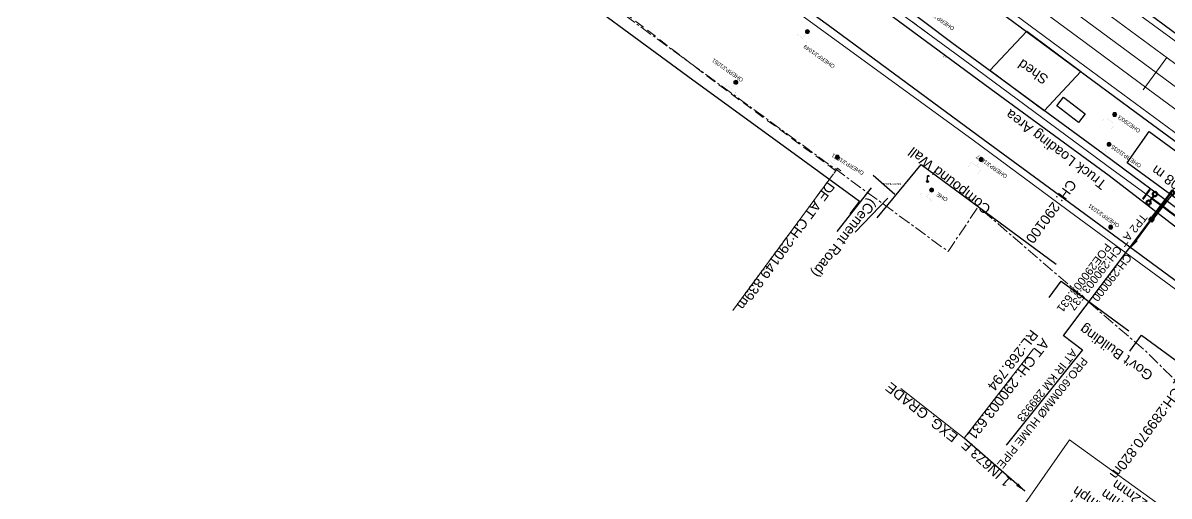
# Model space of a CAD drawing. Header units: metres. Extents: x 644418 to 1306172, y 3366650 to 6747308.
# Drawn here: x 652555.1 to 652841.6, y 3373754.6 to 3373873 of the extents above; entities that cross this region are included whole.
import ezdxf
from ezdxf.enums import TextEntityAlignment as Align

# ---------------------------------------------------------------- set-up
doc = ezdxf.new("R2010")
doc.units = ezdxf.units.M
doc.header["$MEASUREMENT"] = 0
for name, pattern in [('CENTER', [2, 1.25, -0.25, 0.25, -0.25]), ('DASHED', [0.75, 0.5, -0.25]), ('DASHED2', [0.375, 0.25, -0.125])]:
    doc.linetypes.add(name, pattern=pattern)
doc.layers.get('Defpoints').update_dxf_attribs({"lineweight": 0})
for name, color, linetype in [('ARCH', 7, 'Continuous'), ('C-ROAD-CNTR-N', 92, 'Continuous'), ('COMPOUND_WALL', 251, 'Continuous'), ('Dimension', 10, 'Continuous'), ('Dismantling work-', 3, 'DASHED2'), ('GOVT_BUILDING', 251, 'Continuous'), ('GRILL', 251, 'Continuous'), ('LAMP_POST', 7, 'Continuous'), ('PLATFORM', 7, 'Continuous'), ('SHED', 252, 'Continuous'), ('SUB_ROAD_EDGE', 34, 'Continuous'), ('TOPO_TEXT', 251, 'Continuous'), ('WATER_PLINE_AIR_VALV', 4, 'Continuous')]:
    doc.layers.add(name, color=color, linetype=linetype)
for name, color, linetype, lineweight in [('Existing Chainage', 7, 'Continuous', 0), ('Existing IR Track', 143, 'Continuous', 0), ('Existing Railway Boundary', 7, 'CENTER', 0), ('IR Proposed Curve_Details', 190, 'Continuous', 0), ('IR Proposed TPTC Chainages', 190, 'Continuous', 0), ('OHE MAST', 8, 'Continuous', 0), ('OHE MAST TEXT', 8, 'Continuous', 0), ('PROPOSED GRADES IN PLAN FOR CUT & CONNECTION', 190, 'Continuous', 0), ("RAJPURA STN. SRJ's", 251, 'Continuous', 0)]:
    doc.layers.add(name, color=color, linetype=linetype, lineweight=lineweight)
doc.styles.get("Standard").update_dxf_attribs({"font": 'arial.ttf'})
doc.styles.add('Style-Arial', font='arial.ttf')
doc.dimstyles.new('DIM', dxfattribs={"dimtxt": 2.5, "dimasz": 2.5, "dimexe": 0.18, "dimexo": 0.0625, "dimgap": 0.09, "dimtad": 0, "dimtih": 1, "dimtoh": 1, "dimdec": 3, "dimzin": 0, "dimdsep": 46, "dimtxsty": 'Standard', "dimcen": 0.09, "dimadec": 0, "dimazin": 0, "dimtfac": 1, "dimtdec": 3, "dimtofl": 0, "dimtmove": 0, "dimatfit": 3, "dimfxl": 1, "dimtolj": 1, "dimtzin": 0, "dimarcsym": 0})
doc.dimstyles.get("Standard").update_dxf_attribs({"dimtxt": 2.5, "dimasz": 2.5, "dimexe": 0.18, "dimexo": 0.0625, "dimgap": 0.09, "dimtad": 0, "dimtih": 1, "dimtoh": 1, "dimdec": 3, "dimzin": 0, "dimdsep": 46, "dimtxsty": 'Standard', "dimcen": 0.09, "dimclrd": 1, "dimclre": 1, "dimclrt": 1, "dimadec": 0, "dimazin": 0, "dimtfac": 1, "dimtdec": 3, "dimtofl": 0, "dimtmove": 0, "dimatfit": 3, "dimfxl": 1, "dimtolj": 1, "dimtzin": 0, "dimarcsym": 0})

# ---------------------------------------------------------------- blocks, each defined once
blk = doc.blocks.new('LP')
for points in [[(0, 0), (0, 1.5)], [(0.25, 1.35), (0.44, 1.35)]]:
    blk.add_lwpolyline(points)
for centre, radius, start, end in [((0.07, 0.99), 0.519, 57.6425, 97.3165), ((0.34, 1.33), 0.094, 11.7012, 168.0476)]:
    blk.add_arc(centre, radius, start, end)
at = {"extrusion": (0, 0, -1)}
blk.add_ellipse((0, 0.01), major_axis=(0.308, 0), ratio=0.400495, dxfattribs=at)
blk.add_ellipse((0.35, 1.36), major_axis=(0.0017, 0.0438), ratio=0.461056, start_param=1.74022, end_param=4.575836)
blk = doc.blocks.new('OHE MAST')
h = blk.add_hatch(color=256)
edge = h.paths.add_edge_path()
edge.add_arc((0, 0), 0.514, 0, 360)
at = {"const_width": 0.01, "flags": 128}
for points in [[(1.5, 3.5), (1.5, 2), (-1.5, 2), (-1.5, 3.5)], [(0, 2), (0, 0)]]:
    blk.add_lwpolyline(points, dxfattribs=at)
blk.add_circle((0, 0), 0.514)
blk = doc.blocks.new('*D1966')
at = {"layer": 'Defpoints', "color": 0, "transparency": 16777216}
for p in [(652855.25, 3373848.12), (652855.25, 3373848.12), (652831.94, 3373816.59)]:
    blk.add_point(p, dxfattribs=at)
at = {"layer": 'Dimension', "color": 0, "lineweight": -2, "transparency": 16777216}
for p, q in [((652855.2, 3373848.16), (652855.1, 3373848.23)), ((652853.76, 3373846.11), (652844.41, 3373833.46)), ((652833.43, 3373818.6), (652842.78, 3373831.26)), ((652831.89, 3373816.63), (652831.8, 3373816.7))]:
    blk.add_line(p, q, dxfattribs=at)
at = {"layer": 'Dimension', "color": 0, "transparency": 16777216}
for points in [[(652853.43, 3373846.36), (652854.1, 3373845.86), (652855.25, 3373848.12)], [(652833.09, 3373818.85), (652833.76, 3373818.36), (652831.94, 3373816.59)]]:
    blk.add_solid(points, dxfattribs=at)
at = {"layer": 'Dimension', "color": 0, "lineweight": 0, "transparency": 16777216, "insert": (652843.6, 3373832.36), "char_height": 2.5, "attachment_point": 5, "rotation": 145}
blk.add_mtext('\\A1;39.208 m', dxfattribs=at)
blk = doc.blocks.new('hUME')
at = {"color": 6}
for points in [[(653117.79, 3373614.74), (653122.11, 3373620.93)], [(653118.28, 3373614.39), (653122.6, 3373620.59)], [(653117.65, 3373614.84), (653118.42, 3373614.29), (653117.85, 3373613.47), (653117.04, 3373614.05), (653117.64, 3373614.83)]]:
    blk.add_lwpolyline(points, dxfattribs=at)
at = {"color": 6, "elevation": 267.6}
blk.add_lwpolyline([(653122.55, 3373621.78), (653123.32, 3373621.23), (653122.75, 3373620.41), (653121.94, 3373621), (653122.54, 3373621.78)], dxfattribs=at)
blk.add_lwpolyline([(653122.59, 3373621.51), (653123.04, 3373621.19), (653122.7, 3373620.69), (653122.22, 3373621.04)], close=True, dxfattribs=at)
at = {"color": 6}
blk.add_lwpolyline([(653117.69, 3373614.57), (653118.14, 3373614.24), (653117.8, 3373613.75), (653117.32, 3373614.09)], close=True, dxfattribs=at)

msp = doc.modelspace()

# ---------------------------------------------------------------- linework, layer by layer
at = {"color": 6}
msp.add_line((652836.7536, 3373823.5363), (652815.1733, 3373794.8616, -229.622), dxfattribs=at)
at = {"color": 6, "elevation": -229.622}
msp.add_lwpolyline([(652815.1328, 3373794.8927), (652819.976, 3373791.1784), (652800.879, 3373767.347)], dxfattribs=at)
at = {"layer": 'ARCH', "linetype": 'Continuous'}
msp.add_polyline3d([(652767.604, 3373834.851, 269.522), (652773.08, 3373830.146, 271.417)], dxfattribs=at)
at = {"layer": 'C-ROAD-CNTR-N', "color": 190, "linetype": 'Continuous', "lineweight": 50, "flags": 128}
for points in [[(652836.7922, 3373831.2916), (652835.0135, 3373828.8758)], [(652836.7927, 3373828.4351), (652837.7456, 3373829.7293)], [(652840.7273, 3373828.3902), (652838.9357, 3373825.9839)]]:
    msp.add_lwpolyline(points, dxfattribs=at)
msp.add_lwpolyline([(652883.5216, 3373791.0381, 0.02699642), (652837.2674, 3373829.0798)], format="xyb", dxfattribs=at)
at = {"layer": 'C-ROAD-CNTR-N', "color": 190, "linetype": 'Continuous', "lineweight": 50}
for centre in [(652838.0632, 3373830.1607), (652836.4751, 3373828.0037)]:
    msp.add_circle(centre, 0.5357, dxfattribs=at)
at = {"layer": 'COMPOUND_WALL', "ltscale": 5}
msp.add_lwpolyline([(652768.662, 3373824.204), (652779.6, 3373837.522), (652813.372, 3373812.631)], dxfattribs=at)
at = {"layer": 'COMPOUND_WALL', "linetype": 'Continuous'}
msp.add_polyline3d([(652622.701, 3373934.998, 271.487), (652684.001, 3373887.181, 270.324), (652722.557, 3373858.768, 270.284), (652746.952, 3373840.979, 270.414), (652764.209, 3373828.358, 270.431), (652761.789, 3373825.247, 270.815)], dxfattribs=at)
at = {"layer": 'Dismantling work-', "color": 0, "linetype": 'ByBlock', "ltscale": 5}
msp.add_lwpolyline([(652611.226, 3374004.376), (652632.731, 3373989.789), (652668.843, 3373959.413), (652670.861, 3373957.692), (652698.507, 3373931.656), (652755.506, 3373887.323), (652757.762, 3373885.527), (652797.162, 3373856.415), (652826.629, 3373834.814), (652861.764, 3373807.6838), (652855.396, 3373799.518), (652819.229, 3373826.095), (652793.83, 3373844.713), (652756.423, 3373872.298), (652746.962, 3373879.209), (652707.956, 3373907.951), (652686.407, 3373923.87), (652657.369, 3373945.405), (652627.381, 3373967.319), (652600.901, 3373987.07)], close=True, dxfattribs=at)
at = {"layer": 'Existing Chainage', "color": 0, "linetype": 'Continuous', "lineweight": 13, "flags": 128}
msp.add_lwpolyline([(652835.0901, 3373856.2697), (652841.0248, 3373864.3182)], dxfattribs=at)
at = {"layer": 'Existing IR Track', "flags": 128}
for points in [[(652444.5931, 3374103.5762), (652444.5932, 3374103.5762), (652457.1965, 3374096.4164), (652465.901, 3374090.7791), (652469.4627, 3374088.4378), (652487.6186, 3374075.2993), (652513.0694, 3374056.4247), (652515.8812, 3374054.3708), (652547.5371, 3374030.5975), (652564.4139, 3374015.199), (652564.4361, 3374015.1805), (652576.046, 3374004.307), (652587.1875, 3373995.2527), (652600.4391, 3373985.2315), (652626.3106, 3373966.0447), (652655.8077, 3373944.1006), (652656.4188, 3373943.5948), (652685.1992, 3373922.3619), (652706.8984, 3373906.3525), (652741.5422, 3373880.8665), (652792.5819, 3373843.6208), (652818.3171, 3373824.635), (652854.5097, 3373798.0049)], [(652844.1672, 3373867.6389), (652826.8673, 3373880.4142), (652811.28, 3373891.9347), (652795.82, 3373903.3612), (652780.1532, 3373914.9633), (652763.8124, 3373927.0646), (652747.982, 3373938.7862), (652731.2911, 3373951.145), (652711.2606, 3373966.0839), (652699.233, 3373974.8742), (652689.394, 3373982.3054), (652671.8014, 3373995.3301), (652656.7737, 3374006.4717), (652634.2611, 3374023.1032), (652627.7586, 3374027.8935), (652623.6662, 3374030.8498), (652610.8477, 3374040.2263), (652592.8238, 3374053.498), (652579.7675, 3374063.0859), (652563.377, 3374075.1762), (652539.4557, 3374092.8707)], [(652536.5632, 3374088.9617), (652560.2626, 3374071.4426), (652577.0277, 3374059.0477), (652584.9749, 3374053.1835), (652591.1395, 3374048.627), (652600.9262, 3374041.4212), (652609.9111, 3374034.7542), (652620.8691, 3374026.6873), (652636.9461, 3374014.8068), (652651.8408, 3374003.8492), (652668.6975, 3373991.4246), (652686.2776, 3373978.4584), (652696.2257, 3373971.0733), (652708.3357, 3373962.1798), (652728.2451, 3373947.4643), (652745.1718, 3373934.987), (652761.5205, 3373922.9357), (652777.3932, 3373911.2322), (652792.9351, 3373899.7726), (652808.5586, 3373888.255), (652824.0478, 3373876.8364), (652841.4696, 3373863.9903), (652856.2532, 3373853.0893)], [(652988.1136, 3373738.659), (652952.7205, 3373764.7408), (652912.8499, 3373794.2057), (652881.4043, 3373817.31), (652850.5782, 3373839.9979), (652815.81, 3373865.6463), (652785.1919, 3373888.2845), (652753.7133, 3373911.4717), (652720.2865, 3373936.0479), (652700.5729, 3373950.583), (652688.0284, 3373959.8103), (652677.4201, 3373967.6447), (652661.1815, 3373979.5816), (652643.2361, 3373992.7955), (652628.4274, 3374003.737), (652622.5959, 3374008.0646), (652620.3154, 3374009.7393), (652601.5126, 3374023.5929), (652593.2307, 3374029.5937), (652583.4983, 3374036.3292), (652560.2554, 3374050.0812), (652520.7484, 3374070.1003)], [(652547.3348, 3374069.7993), (652560.691, 3374059.9264), (652571.7521, 3374051.7752), (652584.2972, 3374042.5097), (652601.7798, 3374029.6149), (652615.6724, 3374019.3518), (652646.1585, 3373996.8654), (652658.0259, 3373988.1084), (652664.116, 3373983.6316), (652681.0216, 3373971.1658), (652691.1573, 3373963.6305), (652703.1662, 3373954.7888), (652723.1651, 3373939.9847), (652739.7874, 3373927.715), (652756.3878, 3373915.4616), (652772.0152, 3373903.9661), (652787.618, 3373892.4888), (652803.1729, 3373880.9814), (652818.6998, 3373869.4947), (652836.047, 3373856.6678), (652853.5109, 3373843.7546)], [(652599.7055, 3374036.5233), (652618.4917, 3374022.8019), (652634.1908, 3374011.1906), (652648.8785, 3374000.4055), (652660.5675, 3373991.9026), (652667.0701, 3373987.1391), (652684.9602, 3373973.9632), (652693.7286, 3373967.4219), (652705.842, 3373958.5035), (652725.6015, 3373943.8416), (652742.4825, 3373931.359), (652758.913, 3373919.2095), (652774.6934, 3373907.5904), (652790.2845, 3373896.1107), (652805.8485, 3373884.5982), (652821.2125, 3373873.2335), (652838.7376, 3373860.3047), (652853.6449, 3373849.3073)], [(652840.0727, 3373827.0149), (652827.647, 3373836.1776), (652791.7472, 3373862.6385), (652756.5796, 3373888.5765), (652724.2505, 3373913.7289)]]:
    msp.add_lwpolyline(points, dxfattribs=at)
at = {"layer": 'Existing IR Track', "color": 88, "linetype": 'DASHED', "ltscale": 5, "flags": 128}
for points in [[(652758.289, 3373836.0008), (652727.0613, 3373858.9557), (652691.4536, 3373886.3185), (652674.3273, 3373902.6563), (652644.2683, 3373933.398), (652620.3938, 3373957.7452), (652596.838, 3373981.8333), (652585.5495, 3373993.5876), (652581.7643, 3373997.389), (652564.4862, 3374015.1335)], [(652781.4675, 3373870.2213), (652756.7503, 3373888.4474), (652732.2645, 3373907.3876), (652724.2505, 3373913.7289)], [(652759.5513, 3373836.0033), (652758.7301, 3373836.6039), (652757.8478, 3373835.3976), (652758.669, 3373834.797)]]:
    msp.add_lwpolyline(points, dxfattribs=at)
at = {"layer": 'Existing Railway Boundary', "color": 244, "ltscale": 2.5, "flags": 128}
msp.add_lwpolyline([(653287.1619, 3373490.7383), (653241.7142, 3373522.5487), (653184.8817, 3373562.8841), (653175.162, 3373549.7056), (653004.7525, 3373669.0776), (652924.822, 3373729.8796), (652907.72, 3373740.0209), (652904.5642, 3373745.0641), (652864.1809, 3373771.0185), (652862.8289, 3373763.9282), (652836.0798, 3373790.575), (652793.9064, 3373826.9777), (652786.3399, 3373815.8276), (652694.4321, 3373883.0097), (652615.3514, 3373944.3753), (652559.0758, 3373987.3078), (652463.6034, 3374028.6205), (652316.9711, 3374087.5745), (652144.3796, 3374095.1872)], dxfattribs=at)
at = {"layer": 'GOVT_BUILDING', "ltscale": 5}
for points in [[(652811.6321, 3373804.3198), (652814.586, 3373808.354), (652831.559, 3373795.926)], [(652831.7472, 3373790.8354), (652834.706, 3373794.866), (652845.574, 3373786.888), (652842.6152, 3373782.8574)]]:
    msp.add_lwpolyline(points, dxfattribs=at)
at = {"layer": 'GRILL', "linetype": 'Continuous'}
msp.add_polyline3d([(652820.651, 3373850.226, 270.037), (652818.974, 3373848.081, 270.042), (652813.533, 3373852.237, 270.048), (652815.21, 3373854.382, 270.048)], close=True, dxfattribs=at)
at = {"layer": 'IR Proposed Curve_Details'}
msp.add_lwpolyline([(652842.8035, 3373749.8351), (652823.9386, 3373722.352), (652797.624, 3373741.3643), (652816.6781, 3373768.6598)], close=True, dxfattribs=at)
at = {"layer": 'PLATFORM', "linetype": 'Continuous'}
for points in [[(652892.624, 3373846.04, 269.63), (652804.761, 3373910.9, 269.693), (652764.959, 3373940.443, 269.69), (652717.976, 3373975.248, 269.631), (652692.682, 3373993.91, 269.605), (652672.684, 3374008.698, 269.611), (652655.179, 3374021.555, 269.656), (652648.813, 3374026.313, 268.768), (652645.807, 3374021.784, 268.957), (652652.089, 3374017.139, 269.635), (652669.243, 3374004.067, 269.575), (652689.213, 3373989.595, 269.652), (652701.278, 3373980.4997, 269.525), (652702.5316, 3373982.141, 269.525), (652715.964, 3373972.254, 269.688), (652714.877, 3373970.319, 269.503), (652714.877, 3373970.319, 269.503), (652712.036, 3373967.475, 269.076), (652716.901, 3373963.938, 269.643), (652763.215, 3373929.705, 269.661), (652799.634, 3373902.66, 269.667), (652884.63, 3373839.819, 269.643)], [(652787.281, 3373867.995, 269.725), (652708.632, 3373927.338, 269.766), (652692.95, 3373941.469, 269.686), (652678.59, 3373955.058, 269.695), (652674.622, 3373959.05, 269.053), (652678.341, 3373964.85, 269.039), (652683.99, 3373960.684, 269.712), (652699.484, 3373949.247, 269.724), (652715.759, 3373937.292, 269.727), (652795.422, 3373878.576, 269.773), (652833.403, 3373850.6, 269.735), (652875.739, 3373819.35, 269.687), (652897.194, 3373803.553, 269.639), (652919.463, 3373787.155, 269.636), (652994.236, 3373731.977, 269.692), (652991.521, 3373728.951, 269.642)], [(652898.2363, 3373786.1438, 269.6762), (652881.757, 3373798.293, 269.618), (652868.259, 3373808.229, 269.668), (652825.091, 3373840.196, 269.684), (652787.281, 3373867.995, 269.725)]]:
    msp.add_polyline3d(points, dxfattribs=at)
at = {"layer": 'PROPOSED GRADES IN PLAN FOR CUT & CONNECTION', "color": 7, "linetype": 'Continuous', "lineweight": 0}
msp.add_line((652790.3567, 3373769.1171), (652774.5723, 3373781.5318), dxfattribs=at)
at = {"layer": 'PROPOSED GRADES IN PLAN FOR CUT & CONNECTION', "linetype": 'Continuous', "lineweight": 0}
msp.add_line((652805.4985, 3373755.8684), (652790.3637, 3373769.111), dxfattribs=at)
msp.add_lwpolyline([(652790.3637, 3373769.111), (652807.7302, 3373791.4328)], dxfattribs=at)
at = {"layer": "RAJPURA STN. SRJ's", "lineweight": 13, "flags": 128}
msp.add_lwpolyline([(652732.5662, 3373801.0719), (652757.7036, 3373835.2026)], dxfattribs=at)
at = {"layer": 'SHED', "linetype": 'Continuous'}
for points in [[(652796.7969, 3373861.0816, 273.3503), (652806.002, 3373870.867, 273.398), (652819.541, 3373860.795, 273.421), (652810.3358, 3373851.0095, 273.421)], [(652836.636, 3373845.792, 272.797), (652867.892, 3373822.901, 269.747), (652862.436, 3373815.012, 272.83), (652831.0833, 3373837.9738, 272.83)]]:
    msp.add_polyline3d(points, close=True, dxfattribs=at)
at = {"layer": 'SUB_ROAD_EDGE', "linetype": 'Continuous'}
for points in [[(652767.136, 3373831.726, 269.376), (652758.548, 3373820.798, 269.318)], [(652771.33, 3373829.164, 269.447), (652763.116, 3373820.622, 269.399)]]:
    msp.add_polyline3d(points, dxfattribs=at)

# ---------------------------------------------------------------- block references
at = {"color": 2, "rotation": 357.2800003636202}
msp.add_blockref('hUME', (-159639.9721, 35004.2366), dxfattribs=at)
at = {"layer": 'LAMP_POST', "linetype": 'Continuous'}
msp.add_blockref('LP', (652781.202, 3373833.256, 272.449), dxfattribs=at)
at = {"layer": 'OHE MAST', "color": 2, "rotation": 143.3908318566117}
for p in [(652751.189, 3373870.797), (652733.312, 3373858.121), (652827.997, 3373850.065), (652826.599, 3373842.624), (652758.65, 3373839.392), (652794.627, 3373838.801), (652782.229, 3373831.176), (652827.007, 3373821.874)]:
    msp.add_blockref('OHE MAST', p, dxfattribs=at)

# ---------------------------------------------------------------- texts
at = {"color": 2, "insert": (652821.4197, 3373788.311, -272.2788), "char_height": 2, "attachment_point": 1, "rotation": 231.553556}
msp.add_mtext_dynamic_manual_height_columns('{\\C6;PRO.600MM%%C HUME PIPE AT IR KM 289933}', width=36.96691, gutter_width=1.25, heights=[0], dxfattribs=at)
at = {"layer": 'ARCH'}
msp.add_text('ARCHLC4.619', height=0.5, dxfattribs=at).set_placement((652769.976, 3373832.433, 269.42))
at = {"layer": 'Existing Chainage', "color": 0, "linetype": 'Continuous', "lineweight": 0, "insert": (652806.5974, 3373818.3065), "char_height": 2.5, "attachment_point": 6, "rotation": 233.596231, "line_spacing_factor": 0.6, "style": 'Style-Arial'}
msp.add_mtext('CH: 290100', dxfattribs=at)
at = {"layer": 'IR Proposed Curve_Details', "insert": (652841.6618, 3373749.6831), "char_height": 2.5, "attachment_point": 7, "rotation": 145, "line_spacing_factor": 0.84, "style": 'Style-Arial'}
msp.add_mtext('Curve No:108B(LH) \\PDegree: 3.970%%D\\PDelta:  06%%D11\'08"\\PRadius: 555.0m\\PTTL: 29.988m\\PCCL: 59.917m\\PVmax: 30kmph\\PCa:0.0 mm\\PCd: 22mm', dxfattribs=at)
at = {"layer": 'IR Proposed TPTC Chainages', "char_height": 2, "attachment_point": 4, "line_spacing_factor": 0.6, "style": 'Style-Arial'}
for s, insert, rotation in [('TP2 AT CH:290003.537', (652835.5193, 3373824.8738, 267.5321), 231.736183), ('POE290003.631', (652826.5408, 3373817.4619), 233.163949), ('CH:290000', (652831.6417, 3373814.8524), 232.116745)]:
    msp.add_mtext(s, dxfattribs=dict(at, insert=insert, rotation=rotation))
at = {"layer": 'OHE MAST TEXT'}
for s, rotation, p in [('OHERPJ/1043', 145, (652784.0148, 3373874.0332)), ('OHERPJ/1049', 145, (652754.1282, 3373864.5632)), ('OHERPJ/1051', 145, (652731.2317, 3373861.1419)), ('OHE290/3', 145, (652831.5741, 3373847.6678)), ('OHERPJ1035', 145, (652830.8737, 3373839.5832)), ('OHERPJ/1041', 149, (652761.2611, 3373837.6383)), ('OHERPJ/1037', 145, (652797.2381, 3373837.0473)), ('OHE', 149, (652784.8401, 3373829.4223)), ('OHERPJ/1031', 145, (652825.286, 3373824.7309))]:
    msp.add_text(s, height=1, rotation=rotation, dxfattribs=at).set_placement(p, align=Align.MIDDLE_CENTER)
at = {"layer": 'PROPOSED GRADES IN PLAN FOR CUT & CONNECTION', "linetype": 'Continuous', "lineweight": 0, "insert": (652809.4833, 3373794.6191), "char_height": 2.5, "width": 35.739305, "attachment_point": 4, "rotation": 232.116745, "line_spacing_factor": 0.85, "style": 'Style-Arial'}
msp.add_mtext('AT CH: 290003.631\\P{\\C0;RL:268.794}', dxfattribs=at)
at = {"layer": 'PROPOSED GRADES IN PLAN FOR CUT & CONNECTION', "color": 7, "linetype": 'Continuous', "lineweight": 0, "insert": (652789.084, 3373769.8698), "char_height": 2.5, "attachment_point": 7, "rotation": 141.810809, "line_spacing_factor": 0.84, "style": 'Style-Arial'}
msp.add_mtext('EXG. GRADE', dxfattribs=at)
at = {"layer": 'PROPOSED GRADES IN PLAN FOR CUT & CONNECTION', "linetype": 'Continuous', "lineweight": 0, "insert": (652802.4552, 3373758.5292), "char_height": 2.5, "attachment_point": 7, "rotation": 137.456749, "line_spacing_factor": 0.84, "style": 'Style-Arial'}
msp.add_mtext('1 IN673 F', dxfattribs=at)
at = {"layer": "RAJPURA STN. SRJ's", "lineweight": 13, "char_height": 2.5, "width": 57.615986, "attachment_point": 4, "rotation": 233.649422, "line_spacing_factor": 0.648, "style": 'Style-Arial'}
for s, insert in [('\\A1;DE AT {\\A0;CH:290149.839m}', (652757.2081, 3373832.7682)), ('\\A1;DE AT {\\A0;CH:289970.820m}', (652850.4976, 3373790.3892))]:
    msp.add_mtext(s, dxfattribs=dict(at, insert=insert))
at = {"layer": 'TOPO_TEXT'}
for s, rotation, p in [('Shed', 145.888145, (652811.6543, 3373859.4768)), ('Compound Wall', 142.167675, (652797.2531, 3373826.8536)), ('(Cement Road)', 231.837217, (652766.7807, 3373829.2709))]:
    msp.add_text(s, height=2.5, rotation=rotation, dxfattribs=at).set_placement(p)
at = {"layer": 'TOPO_TEXT', "color": 88}
msp.add_text('Truck Loading Area', height=2.5, rotation=142.852901, dxfattribs=at).set_placement((652826.2178, 3373833.0736))
at = {"layer": 'TOPO_TEXT'}
msp.add_text("Gov't Building", height=2.5, rotation=144.684956, dxfattribs=at).set_placement((652828.3714, 3373790.5322), align=Align.MIDDLE_CENTER)
at = {"layer": 'WATER_PLINE_AIR_VALV'}
msp.add_text('VL', height=0.5, dxfattribs=at).set_placement((652785.024, 3373864.38, 269.047))

# ---------------------------------------------------------------- dimensions: what is measured, and where the dimension line sits
at = {"layer": 'Dimension', "color": 190, "lineweight": 0}
dim = msp.add_aligned_dim(p1=(652831.9431, 3373816.5923), p2=(652855.2475, 3373848.1227), distance=0, dimstyle='DIM', override={"dimpost": ' m', "dimtmove": 2}, dxfattribs=at)
dim.commit()
dim.dimension.update_dxf_attribs({"geometry": '*D1966', "text_midpoint": (652843.5953, 3373832.3575), "text_rotation": 145})

# ---------------------------------------------------------------- leaders
at = {"color": 2}
msp.add_leader([(652805.4985, 3373755.8684), (652790.3637, 3373769.111)], dimstyle='Standard', override={"dimgap": 0.09, "dimtad": 0, "dimclrd": 190, "dimfxl": 4}, dxfattribs=at)

doc.saveas('drawing.dxf')
